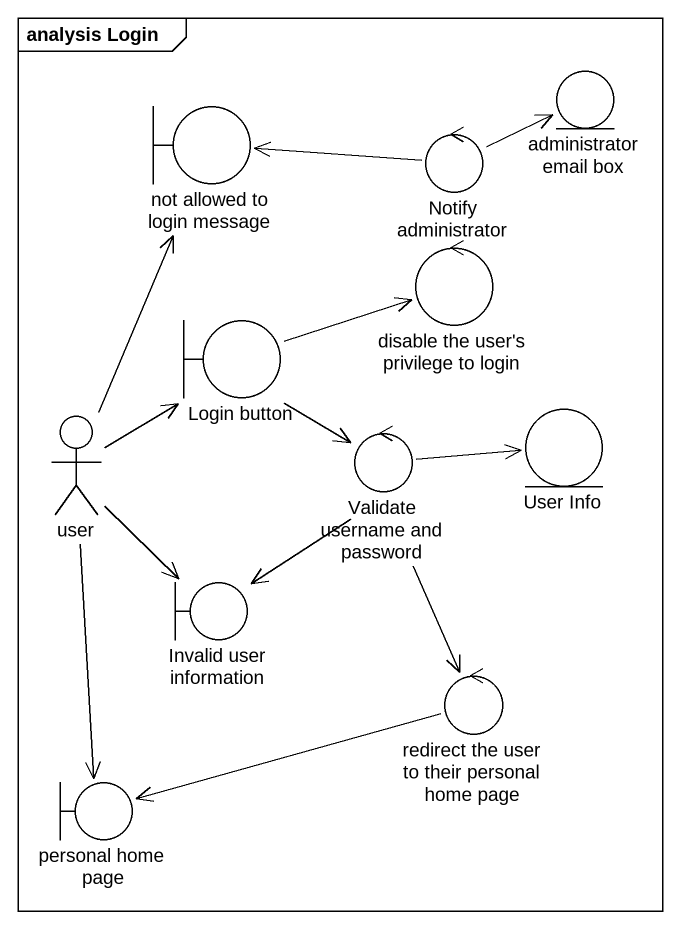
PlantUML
@startuml
mainframe analysis Login
entity "administrator email box" as administrator_email_box
boundary "not allowed to login message" as not_allowed_to_login_message
control "Notify administrator" as Notify_administrator
control "disable the user's privilege to login" as disable_the_user_s
boundary "Login button" as Login_button
actor user
control "Validate username and password" as Validate_username_and
entity "User Info" as User_Info
boundary "Invalid user information" as Invalid_user_information
control "redirect the user to their personal home page" as redirect_the_user_to_their
boundary "personal home page" as personal_home_page
Notify_administrator -right-> administrator_email_box
Notify_administrator -left-> not_allowed_to_login_message
Login_button -right-> disable_the_user_s
Login_button --> Validate_username_and
user -up-> not_allowed_to_login_message
user -up-> Login_button
user --> Invalid_user_information
user --> personal_home_page
Validate_username_and -right-> User_Info
Validate_username_and --> Invalid_user_information
Validate_username_and --> redirect_the_user_to_their
redirect_the_user_to_their -left-> personal_home_page
@enduml
